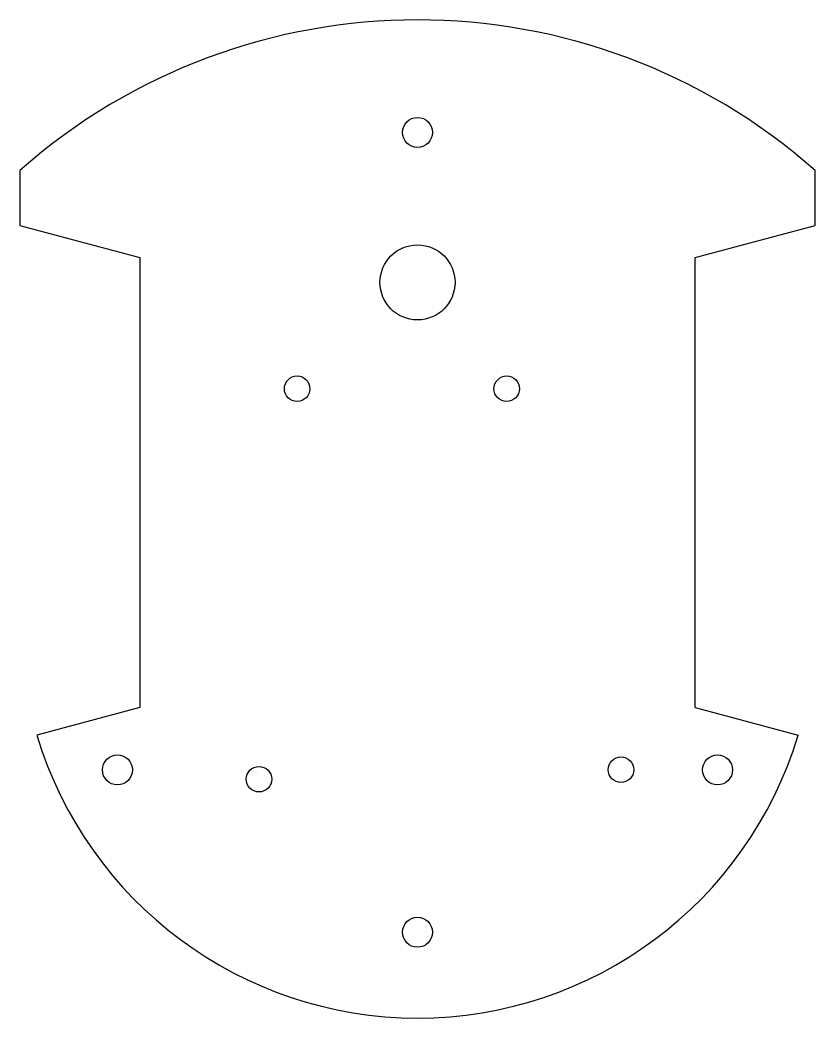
# Model space of a CAD drawing. Header units: centimetres. Extents: x -2.9 to 7.7, y -8 to 5.3.
import ezdxf

# ---------------------------------------------------------------- set-up
doc = ezdxf.new("R2010")
doc.units = ezdxf.units.CM

msp = doc.modelspace()

# ---------------------------------------------------------------- linework, layer by layer
at = {"color": 7, "linetype": 'Continuous', "lineweight": 25}
for p, q in [((-2.9, 3.325), (-2.9, 2.593)), ((7.7, 2.593), (7.7, 3.325)), ((-2.9, 2.593), (-1.3, 2.165)), ((6.1, 2.165), (7.7, 2.593)), ((-1.3, 2.165), (-1.3, -3.835)), ((6.1, -3.835), (6.1, 2.165)), ((-1.3, -3.835), (-2.675, -4.204)), ((6.1, -3.835), (7.475, -4.204))]:
    msp.add_line(p, q, dxfattribs=at)
for centre, radius in [((2.4, 3.833), 0.2), ((2.4, 1.833), 0.5), ((0.795, 0.416), 0.17), ((3.589, 0.416), 0.17), ((-1.6, -4.667), 0.2), ((5.113, -4.664), 0.17), ((6.4, -4.667), 0.2), ((0.287, -4.791), 0.17), ((2.4, -6.831), 0.2)]:
    msp.add_circle(centre, radius, dxfattribs=at)
for centre, radius, start, end in [((2.4, -2.667), 8, 48.5092, 131.4908), ((2.4, -2.675), 5.3, 196.7657, 343.2343)]:
    msp.add_arc(centre, radius, start, end, dxfattribs=at)

doc.saveas('drawing.dxf')
